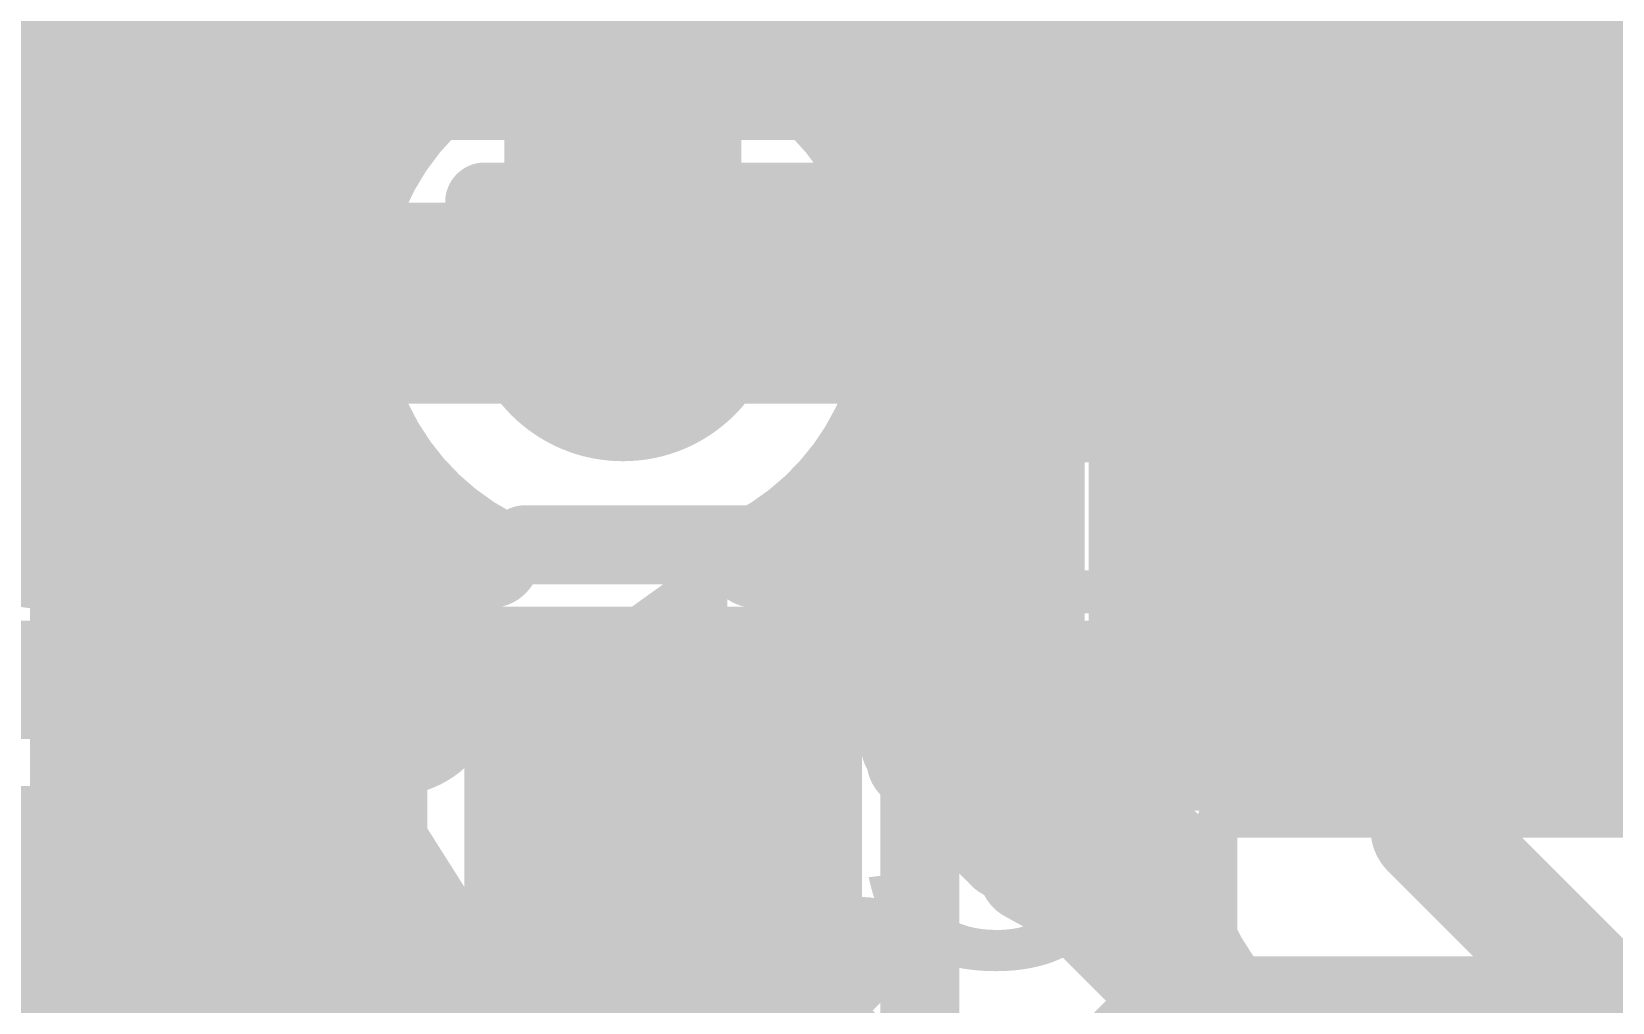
# Model space of a CAD drawing. Header units: inches. Extents: x 0 to 215, y 0 to 215.
# Drawn here: x 0.2835 to 0.3623, y 0.7862 to 0.8345 of the extents above; entities that cross this region are included whole.
import ezdxf

# ---------------------------------------------------------------- set-up
doc = ezdxf.new("R2010")
doc.units = ezdxf.units.IN
doc.header["$MEASUREMENT"] = 0
for name, color, linetype in [('BottomLayer', 5, 'Continuous'), ('BottomOverlay', 54, 'Continuous'), ('Mechanical15', 56, 'Continuous'), ('TopLayer', 1, 'Continuous'), ('TopOverlay', 2, 'Continuous'), ('TopPaste', 8, 'Continuous'), ('TopSolder', 216, 'Continuous'), ('ViaHoleLayer', 16, 'Continuous')]:
    doc.layers.add(name, color=color, linetype=linetype)
doc.styles.add('Arial', font='', dxfattribs={"height": 0.2})
doc.styles.get('Arial').set_extended_font_data('Arial')

# ---------------------------------------------------------------- blocks, each defined once
blk = doc.blocks.new('QFN40P400X400X85_HS_33N_6')
at = {"layer": 'Mechanical15'}
for points in [[(-0.102362, -0.102362, 0.001969, 0.001969, 0), (-0.102362, 0.102362, 0.001969, 0.001969, 0)], [(0.102362, -0.102362, 0.001969, 0.001969, 0), (-0.102362, -0.102362, 0.001969, 0.001969, 0)]]:
    blk.add_lwpolyline(points, format="xyseb", dxfattribs=at)
blk.add_lwpolyline([(-0.102854, -0.102362, 0.000984, 0.000984, 1), (-0.10187, -0.102362, 0.000984, 0.000984, 1)], format="xyseb", close=True, dxfattribs=at)
blk.add_lwpolyline([(-0.102854, -0.102362, 0.000984, 0.000984, 1), (-0.10187, -0.102362, 0.000984, 0.000984, 1)], format="xyseb", close=True, dxfattribs=at)
blk = doc.blocks.new('BF82192__10')
at = {"layer": 'BottomOverlay'}
blk.add_lwpolyline([(-0.294898, 0.071118, 0.01, 0.01, -1), (0.295654, 0.071118, 0.01, 0.01, 0)], format="xyseb", dxfattribs=at)
blk.add_lwpolyline([(-0.294898, 0.071118, 0.01, 0.01, -1), (0.295654, 0.071118, 0.01, 0.01, 0)], format="xyseb", dxfattribs=at)
blk = doc.blocks.new('R0201_32')
at = {"layer": 'TopLayer'}
for points in [[(-0.01673, 0.007874), (-0.004919, 0.007874), (-0.004919, -0.007874), (-0.01673, -0.007874)], [(0.004916, 0.007874), (0.016727, 0.007874), (0.016727, -0.007874), (0.004916, -0.007874)]]:
    blk.add_hatch(color=1, dxfattribs=at).paths.add_polyline_path(points)
at = {"layer": 'TopPaste'}
for points in [[(-0.01673, 0.007874), (-0.004919, 0.007874), (-0.004919, -0.007874), (-0.01673, -0.007874)], [(0.004916, 0.007874), (0.016727, 0.007874), (0.016727, -0.007874), (0.004916, -0.007874)]]:
    blk.add_hatch(color=8, dxfattribs=at).paths.add_polyline_path(points)
at = {"layer": 'TopSolder'}
for points in [[(-0.02073, 0.011874), (-0.000919, 0.011874), (-0.000919, -0.011874), (-0.02073, -0.011874)], [(0.000916, 0.011874), (0.020727, 0.011874), (0.020727, -0.011874), (0.000916, -0.011874)]]:
    blk.add_hatch(color=216, dxfattribs=at).paths.add_polyline_path(points)
at = {"layer": 'TopOverlay'}
for points in [[(-0.023622, 0.014961, 0.003937, 0.003937, 0), (-0.003937, 0.014961, 0.003937, 0.003937, 0)], [(-0.023622, -0.014961, 0.003937, 0.003937, 0), (-0.023622, 0.014961, 0.003937, 0.003937, 0)], [(0.003937, 0.014961, 0.003937, 0.003937, 0), (0.023622, 0.014961, 0.003937, 0.003937, 0)], [(0.023622, -0.014961, 0.003937, 0.003937, 0), (0.023622, 0.014961, 0.003937, 0.003937, 0)], [(-0.023622, -0.014961, 0.003937, 0.003937, 0), (-0.003937, -0.014961, 0.003937, 0.003937, 0)], [(0.003937, -0.014961, 0.003937, 0.003937, 0), (0.023622, -0.014961, 0.003937, 0.003937, 0)]]:
    blk.add_lwpolyline(points, format="xyseb", dxfattribs=at)
for points in [[(-0.024606, 0.014961, 0.001969, 0.001969, 1), (-0.022638, 0.014961, 0.001969, 0.001969, 1)], [(-0.024606, 0.014961, 0.001969, 0.001969, 1), (-0.022638, 0.014961, 0.001969, 0.001969, 1)], [(-0.004921, 0.014961, 0.001969, 0.001969, 1), (-0.002953, 0.014961, 0.001969, 0.001969, 1)], [(0.002953, 0.014961, 0.001969, 0.001969, 1), (0.004921, 0.014961, 0.001969, 0.001969, 1)], [(0.022638, 0.014961, 0.001969, 0.001969, 1), (0.024606, 0.014961, 0.001969, 0.001969, 1)], [(0.022638, 0.014961, 0.001969, 0.001969, 1), (0.024606, 0.014961, 0.001969, 0.001969, 1)], [(-0.024606, -0.014961, 0.001969, 0.001969, 1), (-0.022638, -0.014961, 0.001969, 0.001969, 1)], [(-0.024606, -0.014961, 0.001969, 0.001969, 1), (-0.022638, -0.014961, 0.001969, 0.001969, 1)], [(-0.004921, -0.014961, 0.001969, 0.001969, 1), (-0.002953, -0.014961, 0.001969, 0.001969, 1)], [(0.002953, -0.014961, 0.001969, 0.001969, 1), (0.004921, -0.014961, 0.001969, 0.001969, 1)], [(0.022638, -0.014961, 0.001969, 0.001969, 1), (0.024606, -0.014961, 0.001969, 0.001969, 1)], [(0.022638, -0.014961, 0.001969, 0.001969, 1), (0.024606, -0.014961, 0.001969, 0.001969, 1)]]:
    blk.add_lwpolyline(points, format="xyseb", close=True, dxfattribs=at)
blk = doc.blocks.new('C0402_64')
at = {"layer": 'TopLayer'}
for points in [[(-0.02953, 0.012795), (-0.00591, 0.012795), (-0.00591, -0.012795), (-0.02953, -0.012795)], [(0.00591, 0.012795), (0.02953, 0.012795), (0.02953, -0.012795), (0.00591, -0.012795)]]:
    blk.add_hatch(color=1, dxfattribs=at).paths.add_polyline_path(points)
at = {"layer": 'TopPaste'}
for points in [[(-0.02953, 0.012795), (-0.00591, 0.012795), (-0.00591, -0.012795), (-0.02953, -0.012795)], [(0.00591, 0.012795), (0.02953, 0.012795), (0.02953, -0.012795), (0.00591, -0.012795)]]:
    blk.add_hatch(color=8, dxfattribs=at).paths.add_polyline_path(points)
at = {"layer": 'TopSolder'}
for points in [[(-0.03153, 0.014795), (-0.00391, 0.014795), (-0.00391, -0.014795), (-0.03153, -0.014795)], [(0.00391, 0.014795), (0.03153, 0.014795), (0.03153, -0.014795), (0.00391, -0.014795)]]:
    blk.add_hatch(color=216, dxfattribs=at).paths.add_polyline_path(points)
at = {"layer": 'TopOverlay'}
for points in [[(-0.032, -0.017, 0.004, 0.004, 0), (-0.032, 0.017, 0.004, 0.004, 0)], [(-0.007, 0.017, 0.004, 0.004, 0), (-0.032, 0.017, 0.004, 0.004, 0)], [(0.011, 0.017, 0.004, 0.004, 0), (0.008, 0.017, 0.004, 0.004, 0)], [(0.032, 0.017, 0.004, 0.004, 0), (0.011, 0.017, 0.004, 0.004, 0)], [(0.032, -0.017, 0.004, 0.004, 0), (0.032, 0.017, 0.004, 0.004, 0)], [(-0.011, -0.017, 0.004, 0.004, 0), (-0.032, -0.017, 0.004, 0.004, 0)], [(-0.007, -0.017, 0.004, 0.004, 0), (-0.011, -0.017, 0.004, 0.004, 0)], [(0.032, -0.017, 0.004, 0.004, 0), (0.008, -0.017, 0.004, 0.004, 0)]]:
    blk.add_lwpolyline(points, format="xyseb", dxfattribs=at)
for points in [[(-0.033, 0.017, 0.002, 0.002, 1), (-0.031, 0.017, 0.002, 0.002, 1)], [(-0.033, 0.017, 0.002, 0.002, 1), (-0.031, 0.017, 0.002, 0.002, 1)], [(-0.008, 0.017, 0.002, 0.002, 1), (-0.006, 0.017, 0.002, 0.002, 1)], [(0.007, 0.017, 0.002, 0.002, 1), (0.009, 0.017, 0.002, 0.002, 1)], [(0.01, 0.017, 0.002, 0.002, 1), (0.012, 0.017, 0.002, 0.002, 1)], [(0.01, 0.017, 0.002, 0.002, 1), (0.012, 0.017, 0.002, 0.002, 1)], [(0.031, 0.017, 0.002, 0.002, 1), (0.033, 0.017, 0.002, 0.002, 1)], [(0.031, 0.017, 0.002, 0.002, 1), (0.033, 0.017, 0.002, 0.002, 1)], [(-0.033, -0.017, 0.002, 0.002, 1), (-0.031, -0.017, 0.002, 0.002, 1)], [(-0.033, -0.017, 0.002, 0.002, 1), (-0.031, -0.017, 0.002, 0.002, 1)], [(-0.012, -0.017, 0.002, 0.002, 1), (-0.01, -0.017, 0.002, 0.002, 1)], [(-0.012, -0.017, 0.002, 0.002, 1), (-0.01, -0.017, 0.002, 0.002, 1)], [(-0.008, -0.017, 0.002, 0.002, 1), (-0.006, -0.017, 0.002, 0.002, 1)], [(0.007, -0.017, 0.002, 0.002, 1), (0.009, -0.017, 0.002, 0.002, 1)], [(0.031, -0.017, 0.002, 0.002, 1), (0.033, -0.017, 0.002, 0.002, 1)], [(0.031, -0.017, 0.002, 0.002, 1), (0.033, -0.017, 0.002, 0.002, 1)]]:
    blk.add_lwpolyline(points, format="xyseb", close=True, dxfattribs=at)
blk = doc.blocks.new('C0201_70')
at = {"layer": 'TopLayer'}
for points in [[(-0.016727, 0.007874), (-0.004916, 0.007874), (-0.004916, -0.007874), (-0.016727, -0.007874)], [(0.004919, 0.007874), (0.01673, 0.007874), (0.01673, -0.007874), (0.004919, -0.007874)]]:
    blk.add_hatch(color=1, dxfattribs=at).paths.add_polyline_path(points)
at = {"layer": 'TopPaste'}
for points in [[(-0.016727, 0.007874), (-0.004916, 0.007874), (-0.004916, -0.007874), (-0.016727, -0.007874)], [(0.004919, 0.007874), (0.01673, 0.007874), (0.01673, -0.007874), (0.004919, -0.007874)]]:
    blk.add_hatch(color=8, dxfattribs=at).paths.add_polyline_path(points)
at = {"layer": 'TopSolder'}
for points in [[(-0.020727, 0.011874), (-0.000916, 0.011874), (-0.000916, -0.011874), (-0.020727, -0.011874)], [(0.000919, 0.011874), (0.02073, 0.011874), (0.02073, -0.011874), (0.000919, -0.011874)]]:
    blk.add_hatch(color=216, dxfattribs=at).paths.add_polyline_path(points)
at = {"layer": 'TopOverlay'}
for points in [[(-0.023623, 0.011812, 0.003937, 0.003937, -0.414214), (-0.020474, 0.014961, 0.003937, 0.003937, 0)], [(-0.019685, 0.014961, 0.003937, 0.003937, 0), (-0.020474, 0.014961, 0.003937, 0.003937, 0)], [(-0.003935, 0.014961, 0.003937, 0.003937, 0), (-0.019685, 0.014961, 0.003937, 0.003937, 0)], [(0.019685, 0.014961, 0.003937, 0.003937, 0), (0.003938, 0.014961, 0.003937, 0.003937, 0)], [(0.020474, 0.014961, 0.003937, 0.003937, 0), (0.019685, 0.014961, 0.003937, 0.003937, 0)], [(0.020474, 0.014961, 0.003937, 0.003937, -0.414214), (0.023623, 0.011812, 0.003937, 0.003937, 0)], [(-0.023623, 0.011812, 0.003937, 0.003937, 0), (-0.023623, -0.011811, 0.003937, 0.003937, 0)], [(0.023623, 0.011812, 0.003937, 0.003937, 0), (0.023623, -0.011811, 0.003937, 0.003937, 0)], [(-0.020473, -0.014961, 0.003937, 0.003937, -0.414214), (-0.023623, -0.011811, 0.003937, 0.003937, 0)], [(0.023623, -0.011811, 0.003937, 0.003937, -0.414214), (0.020473, -0.014961, 0.003937, 0.003937, 0)], [(-0.019685, -0.014961, 0.003937, 0.003937, 0), (-0.020473, -0.014961, 0.003937, 0.003937, 0)], [(-0.003935, -0.014961, 0.003937, 0.003937, 0), (-0.019685, -0.014961, 0.003937, 0.003937, 0)], [(0.019685, -0.014961, 0.003937, 0.003937, 0), (0.003938, -0.014961, 0.003937, 0.003937, 0)], [(0.020473, -0.014961, 0.003937, 0.003937, 0), (0.019685, -0.014961, 0.003937, 0.003937, 0)]]:
    blk.add_lwpolyline(points, format="xyseb", dxfattribs=at)
for points in [[(-0.021458, 0.014961, 0.001969, 0.001969, 1), (-0.01949, 0.014961, 0.001969, 0.001969, 1)], [(-0.021458, 0.014961, 0.001969, 0.001969, 1), (-0.01949, 0.014961, 0.001969, 0.001969, 1)], [(-0.020669, 0.014961, 0.001969, 0.001969, 1), (-0.018701, 0.014961, 0.001969, 0.001969, 1)], [(-0.020669, 0.014961, 0.001969, 0.001969, 1), (-0.018701, 0.014961, 0.001969, 0.001969, 1)], [(-0.004919, 0.014961, 0.001969, 0.001969, 1), (-0.002951, 0.014961, 0.001969, 0.001969, 1)], [(0.002954, 0.014961, 0.001969, 0.001969, 1), (0.004922, 0.014961, 0.001969, 0.001969, 1)], [(0.018701, 0.014961, 0.001969, 0.001969, 1), (0.020669, 0.014961, 0.001969, 0.001969, 1)], [(0.018701, 0.014961, 0.001969, 0.001969, 1), (0.020669, 0.014961, 0.001969, 0.001969, 1)], [(0.01949, 0.014961, 0.001969, 0.001969, 1), (0.021458, 0.014961, 0.001969, 0.001969, 1)], [(0.01949, 0.014961, 0.001969, 0.001969, 1), (0.021458, 0.014961, 0.001969, 0.001969, 1)], [(-0.024607, 0.011812, 0.001969, 0.001969, 1), (-0.022639, 0.011812, 0.001969, 0.001969, 1)], [(-0.024607, 0.011812, 0.001969, 0.001969, 1), (-0.022639, 0.011812, 0.001969, 0.001969, 1)], [(0.022639, 0.011812, 0.001969, 0.001969, 1), (0.024607, 0.011812, 0.001969, 0.001969, 1)], [(0.022639, 0.011812, 0.001969, 0.001969, 1), (0.024607, 0.011812, 0.001969, 0.001969, 1)], [(-0.024607, -0.011811, 0.001969, 0.001969, 1), (-0.022639, -0.011811, 0.001969, 0.001969, 1)], [(-0.024607, -0.011811, 0.001969, 0.001969, 1), (-0.022639, -0.011811, 0.001969, 0.001969, 1)], [(0.022639, -0.011811, 0.001969, 0.001969, 1), (0.024607, -0.011811, 0.001969, 0.001969, 1)], [(0.022639, -0.011811, 0.001969, 0.001969, 1), (0.024607, -0.011811, 0.001969, 0.001969, 1)], [(-0.021457, -0.014961, 0.001969, 0.001969, 1), (-0.019489, -0.014961, 0.001969, 0.001969, 1)], [(-0.021457, -0.014961, 0.001969, 0.001969, 1), (-0.019489, -0.014961, 0.001969, 0.001969, 1)], [(-0.020669, -0.014961, 0.001969, 0.001969, 1), (-0.018701, -0.014961, 0.001969, 0.001969, 1)], [(-0.020669, -0.014961, 0.001969, 0.001969, 1), (-0.018701, -0.014961, 0.001969, 0.001969, 1)], [(-0.004919, -0.014961, 0.001969, 0.001969, 1), (-0.002951, -0.014961, 0.001969, 0.001969, 1)], [(0.002954, -0.014961, 0.001969, 0.001969, 1), (0.004922, -0.014961, 0.001969, 0.001969, 1)], [(0.018701, -0.014961, 0.001969, 0.001969, 1), (0.020669, -0.014961, 0.001969, 0.001969, 1)], [(0.018701, -0.014961, 0.001969, 0.001969, 1), (0.020669, -0.014961, 0.001969, 0.001969, 1)], [(0.019489, -0.014961, 0.001969, 0.001969, 1), (0.021457, -0.014961, 0.001969, 0.001969, 1)], [(0.019489, -0.014961, 0.001969, 0.001969, 1), (0.021457, -0.014961, 0.001969, 0.001969, 1)]]:
    blk.add_lwpolyline(points, format="xyseb", close=True, dxfattribs=at)

msp = doc.modelspace()

# ---------------------------------------------------------------- hatches: boundary and pattern name
at = {"layer": 'BottomLayer'}
h = msp.add_hatch(color=5, dxfattribs=at)
edge = h.paths.add_edge_path()
edge.add_arc((0.313, 0.821), 0.007874, 0, 360)
at = {"layer": 'TopLayer'}
h = msp.add_hatch(color=1, dxfattribs=at)
edge = h.paths.add_edge_path()
edge.add_arc((0.313, 0.821), 0.007874, 0, 360)
at = {"layer": 'ViaHoleLayer'}
h = msp.add_hatch(color=16, dxfattribs=at)
edge = h.paths.add_edge_path()
edge.add_arc((0.313, 0.821), 0.003937, 0, 360)

# ---------------------------------------------------------------- linework, layer by layer
at = {"layer": 'BottomLayer'}
for points in [[(0.35189, 0.856008, 0.011811, 0.011811, 0), (0.383898, 0.824, 0.011811, 0.011811, 0)], [(0.215288, 0.835266, 0.005, 0.005, 0), (0.311861, 0.835266, 0.005, 0.005, 0)], [(0.299762, 0.815563, 0.005, 0.005, -1.216651), (0.327311, 0.821, 0.005, 0.005, 0)], [(0.313, 0.821, 0.01, 0.01, 0), (0.313, 0.832811, 0.01, 0.01, 0)], [(0.314139, 0.835266, 0.005, 0.005, 0), (0.480295, 0.835266, 0.005, 0.005, 0)], [(0.211273, 0.83125, 0.005, 0.005, 0), (0.303013, 0.83125, 0.005, 0.005, 0)], [(0.322987, 0.83125, 0.005, 0.005, 0), (0.480295, 0.83125, 0.005, 0.005, 0)], [(0.208947, 0.827234, 0.005, 0.005, 0), (0.300118, 0.827234, 0.005, 0.005, 0)], [(0.325882, 0.827234, 0.005, 0.005, 0), (0.479387, 0.827234, 0.005, 0.005, 0)], [(0.206722, 0.823218, 0.005, 0.005, 0), (0.298862, 0.823218, 0.005, 0.005, 0)], [(0.301189, 0.821, 0.01, 0.01, 0), (0.313, 0.821, 0.01, 0.01, 0)], [(0.313, 0.821, 0.01, 0.01, 0), (0.324811, 0.821, 0.01, 0.01, 0)], [(0.327138, 0.823218, 0.005, 0.005, 0), (0.475372, 0.823218, 0.005, 0.005, 0)], [(0.327311, 0.821, 0.005, 0.005, -0.097738), (0.326238, 0.815563, 0.005, 0.005, 0)], [(0.202679, 0.819203, 0.005, 0.005, 0), (0.298802, 0.819203, 0.005, 0.005, 0)], [(0.327198, 0.819203, 0.005, 0.005, 0), (0.471356, 0.819203, 0.005, 0.005, 0)], [(0.243236, 0.815563, 0.005, 0.005, 0), (0.299762, 0.815563, 0.005, 0.005, 0)], [(0.326238, 0.815563, 0.005, 0.005, 0), (0.467716, 0.815563, 0.005, 0.005, 0)], [(0.243236, 0.802236, 0.005906, 0.005906, 0), (0.473236, 0.802236, 0.005906, 0.005906, 0)], [(0.248756, 0.78891, 0.005, 0.005, 0), (0.325063, 0.78891, 0.005, 0.005, 0)], [(0.297577, 0.761423, 0.005, 0.005, 0), (0.325063, 0.78891, 0.005, 0.005, 0)], [(0.246924, 0.787077, 0.005, 0.005, 0), (0.32323, 0.787077, 0.005, 0.005, 0)], [(0.307, 0.752, 0.005906, 0.005906, 0), (0.3405, 0.7855, 0.005906, 0.005906, 0)], [(0.3405, 0.7855, 0.005906, 0.005906, 0), (0.4785, 0.7855, 0.005906, 0.005906, 0)]]:
    msp.add_lwpolyline(points, format="xyseb", dxfattribs=at)
for points in [[(0.3105, 0.832811, 0.005, 0.005, 1), (0.3155, 0.832811, 0.005, 0.005, 1)], [(0.310611, 0.835266, 0.0025, 0.0025, 1), (0.313111, 0.835266, 0.0025, 0.0025, 1)], [(0.312889, 0.835266, 0.0025, 0.0025, 1), (0.315389, 0.835266, 0.0025, 0.0025, 1)], [(0.301763, 0.83125, 0.0025, 0.0025, 1), (0.304263, 0.83125, 0.0025, 0.0025, 1)], [(0.321737, 0.83125, 0.0025, 0.0025, 1), (0.324237, 0.83125, 0.0025, 0.0025, 1)], [(0.298868, 0.827234, 0.0025, 0.0025, 1), (0.301368, 0.827234, 0.0025, 0.0025, 1)], [(0.324632, 0.827234, 0.0025, 0.0025, 1), (0.327132, 0.827234, 0.0025, 0.0025, 1)], [(0.298689, 0.821, 0.005, 0.005, 1), (0.303689, 0.821, 0.005, 0.005, 1)], [(0.297612, 0.823218, 0.0025, 0.0025, 1), (0.300112, 0.823218, 0.0025, 0.0025, 1)], [(0.3105, 0.821, 0.005, 0.005, 1), (0.3155, 0.821, 0.005, 0.005, 1)], [(0.3105, 0.821, 0.005, 0.005, 1), (0.3155, 0.821, 0.005, 0.005, 1)], [(0.3105, 0.821, 0.005, 0.005, 1), (0.3155, 0.821, 0.005, 0.005, 1)], [(0.322311, 0.821, 0.005, 0.005, 1), (0.327311, 0.821, 0.005, 0.005, 1)], [(0.325888, 0.823218, 0.0025, 0.0025, 1), (0.328388, 0.823218, 0.0025, 0.0025, 1)], [(0.326061, 0.821, 0.0025, 0.0025, 1), (0.328561, 0.821, 0.0025, 0.0025, 1)], [(0.326061, 0.821, 0.0025, 0.0025, 1), (0.328561, 0.821, 0.0025, 0.0025, 1)], [(0.297552, 0.819203, 0.0025, 0.0025, 1), (0.300052, 0.819203, 0.0025, 0.0025, 1)], [(0.325948, 0.819203, 0.0025, 0.0025, 1), (0.328448, 0.819203, 0.0025, 0.0025, 1)], [(0.298512, 0.815563, 0.0025, 0.0025, 1), (0.301012, 0.815563, 0.0025, 0.0025, 1)], [(0.298512, 0.815563, 0.0025, 0.0025, 1), (0.301012, 0.815563, 0.0025, 0.0025, 1)], [(0.324988, 0.815563, 0.0025, 0.0025, 1), (0.327488, 0.815563, 0.0025, 0.0025, 1)], [(0.324988, 0.815563, 0.0025, 0.0025, 1), (0.327488, 0.815563, 0.0025, 0.0025, 1)], [(0.323813, 0.78891, 0.0025, 0.0025, 1), (0.326313, 0.78891, 0.0025, 0.0025, 1)], [(0.323813, 0.78891, 0.0025, 0.0025, 1), (0.326313, 0.78891, 0.0025, 0.0025, 1)], [(0.32198, 0.787077, 0.0025, 0.0025, 1), (0.32448, 0.787077, 0.0025, 0.0025, 1)], [(0.339024, 0.7855, 0.002953, 0.002953, 1), (0.341976, 0.7855, 0.002953, 0.002953, 1)], [(0.339024, 0.7855, 0.002953, 0.002953, 1), (0.341976, 0.7855, 0.002953, 0.002953, 1)]]:
    msp.add_lwpolyline(points, format="xyseb", close=True, dxfattribs=at)
at = {"layer": 'TopLayer'}
for points in [[(0.331768, 0.830247, 0.005, 0.005, 0), (0.331768, 0.865687, 0.005, 0.005, 0)], [(0.325342, 0.828243, 0.005, 0.005, 0), (0.325342, 0.855311, 0.005, 0.005, 0)], [(0.313, 0.821, 0.011811, 0.011811, 0), (0.313, 0.841, 0.011811, 0.011811, 0)], [(0.325342, 0.835266, 0.005, 0.005, 0), (0.331768, 0.835266, 0.005, 0.005, 0)], [(0.260012, 0.831835, 0.005, 0.005, 0), (0.283536, 0.808311, 0.005, 0.005, 0)], [(0.325342, 0.83125, 0.005, 0.005, 0), (0.331768, 0.83125, 0.005, 0.005, 0)], [(0.331768, 0.79411, 0.005, 0.005, 0), (0.331768, 0.829193, 0.005, 0.005, 0)], [(0.325342, 0.828243, 0.005, 0.005, -0.133461), (0.327311, 0.821, 0.005, 0.005, 0)], [(0.325882, 0.827234, 0.005, 0.005, 0), (0.331768, 0.827234, 0.005, 0.005, 0)], [(0.279012, 0.826689, 0.005, 0.005, 0), (0.284432, 0.826689, 0.005, 0.005, 0)], [(0.298848, 0.826689, 0.005, 0.005, -0.233434), (0.284432, 0.826689, 0.005, 0.005, 0)], [(0.306382, 0.808311, 0.005, 0.005, -0.393307), (0.299868, 0.826689, 0.005, 0.005, 0)], [(0.268628, 0.823218, 0.005, 0.005, 0), (0.298862, 0.823218, 0.005, 0.005, 0)], [(0.301189, 0.821, 0.01, 0.01, 0), (0.313, 0.821, 0.01, 0.01, 0)], [(0.313, 0.821, 0.01, 0.01, 0), (0.324811, 0.821, 0.01, 0.01, 0)], [(0.327138, 0.823218, 0.005, 0.005, 0), (0.331768, 0.823218, 0.005, 0.005, 0)], [(0.327311, 0.821, 0.005, 0.005, -0.279471), (0.319618, 0.808311, 0.005, 0.005, 0)], [(0.272644, 0.819203, 0.005, 0.005, 0), (0.298802, 0.819203, 0.005, 0.005, 0)], [(0.327198, 0.819203, 0.005, 0.005, 0), (0.331768, 0.819203, 0.005, 0.005, 0)], [(0.27666, 0.815187, 0.005, 0.005, 0), (0.299923, 0.815187, 0.005, 0.005, 0)], [(0.326077, 0.815187, 0.005, 0.005, 0), (0.331768, 0.815187, 0.005, 0.005, 0)], [(0.351, 0.812, 0.005906, 0.005906, 0), (0.353209, 0.809791, 0.005906, 0.005906, 0)], [(0.280675, 0.811171, 0.005, 0.005, 0), (0.302598, 0.811171, 0.005, 0.005, 0)], [(0.323402, 0.811171, 0.005, 0.005, 0), (0.331768, 0.811171, 0.005, 0.005, 0)], [(0.351, 0.812, 0.003937, 0.003937, 0), (0.36, 0.803, 0.003937, 0.003937, 0)], [(0.353209, 0.794791, 0.005906, 0.005906, 0), (0.353209, 0.809791, 0.005906, 0.005906, 0)], [(0.283536, 0.808311, 0.005, 0.005, 0), (0.302658, 0.808311, 0.005, 0.005, 0)], [(0.302658, 0.808311, 0.005, 0.005, 0), (0.305696, 0.808311, 0.005, 0.005, 0)], [(0.302658, 0.808311, 0.005, 0.005, 0), (0.305696, 0.808311, 0.005, 0.005, 0)], [(0.319618, 0.808311, 0.005, 0.005, 0), (0.327342, 0.808311, 0.005, 0.005, 0)], [(0.327342, 0.799026, 0.005, 0.005, 0), (0.327342, 0.808311, 0.005, 0.005, 0)], [(0.327342, 0.807156, 0.005, 0.005, 0), (0.331768, 0.807156, 0.005, 0.005, 0)], [(0.327342, 0.80314, 0.005, 0.005, 0), (0.331768, 0.80314, 0.005, 0.005, 0)], [(0.327342, 0.799124, 0.005, 0.005, 0), (0.331768, 0.799124, 0.005, 0.005, 0)], [(0.327632, 0.798246, 0.005, 0.005, 0), (0.331768, 0.79411, 0.005, 0.005, 0)], [(0.353209, 0.794791, 0.005906, 0.005906, 0), (0.368386, 0.779614, 0.005906, 0.005906, 0)], [(0.279, 0.794, 0.005906, 0.005906, 0), (0.293354, 0.794, 0.005906, 0.005906, 0)], [(0.293354, 0.792031, 0.005906, 0.005906, 0), (0.293354, 0.794, 0.005906, 0.005906, 0)], [(0.315, 0.792031, 0.005906, 0.005906, 0), (0.315, 0.794, 0.005906, 0.005906, 0)], [(0.332125, 0.793753, 0.005, 0.005, 0), (0.339923, 0.793753, 0.005, 0.005, 0)], [(0.343785, 0.785368, 0.005, 0.005, -0.178721), (0.339923, 0.793753, 0.005, 0.005, 0)], [(0.343785, 0.785368, 0.005, 0.005, -0.178721), (0.339923, 0.793753, 0.005, 0.005, 0)], [(0.315, 0.792031, 0.005906, 0.005906, 0), (0.326304, 0.780727, 0.005906, 0.005906, 0)], [(0.33323, 0.792648, 0.005, 0.005, -0.080668), (0.336696, 0.79015, 0.005, 0.005, 0)], [(0.33323, 0.792648, 0.005, 0.005, -0.080668), (0.336696, 0.79015, 0.005, 0.005, 0)], [(0.335649, 0.791093, 0.005, 0.005, 0), (0.340406, 0.791093, 0.005, 0.005, 0)], [(0.336696, 0.79015, 0.005, 0.005, 0), (0.343423, 0.783423, 0.005, 0.005, 0)], [(0.343785, 0.785368, 0.005, 0.005, 0), (0.358962, 0.770191, 0.005, 0.005, 0)]]:
    msp.add_lwpolyline(points, format="xyseb", dxfattribs=at)
for points in [[(0.324093, 0.835266, 0.0025, 0.0025, 1), (0.326593, 0.835266, 0.0025, 0.0025, 1)], [(0.330518, 0.835266, 0.0025, 0.0025, 1), (0.333018, 0.835266, 0.0025, 0.0025, 1)], [(0.324093, 0.83125, 0.0025, 0.0025, 1), (0.326593, 0.83125, 0.0025, 0.0025, 1)], [(0.330518, 0.83125, 0.0025, 0.0025, 1), (0.333018, 0.83125, 0.0025, 0.0025, 1)], [(0.330518, 0.830247, 0.0025, 0.0025, 1), (0.333018, 0.830247, 0.0025, 0.0025, 1)], [(0.330518, 0.829193, 0.0025, 0.0025, 1), (0.333018, 0.829193, 0.0025, 0.0025, 1)], [(0.324093, 0.828243, 0.0025, 0.0025, 1), (0.326593, 0.828243, 0.0025, 0.0025, 1)], [(0.324093, 0.828243, 0.0025, 0.0025, 1), (0.326593, 0.828243, 0.0025, 0.0025, 1)], [(0.324632, 0.827234, 0.0025, 0.0025, 1), (0.327132, 0.827234, 0.0025, 0.0025, 1)], [(0.330518, 0.827234, 0.0025, 0.0025, 1), (0.333018, 0.827234, 0.0025, 0.0025, 1)], [(0.283182, 0.826689, 0.0025, 0.0025, 1), (0.285682, 0.826689, 0.0025, 0.0025, 1)], [(0.283182, 0.826689, 0.0025, 0.0025, 1), (0.285682, 0.826689, 0.0025, 0.0025, 1)], [(0.297598, 0.826689, 0.0025, 0.0025, 1), (0.300098, 0.826689, 0.0025, 0.0025, 1)], [(0.298618, 0.826689, 0.0025, 0.0025, 1), (0.301118, 0.826689, 0.0025, 0.0025, 1)], [(0.310047, 0.821, 0.005906, 0.005906, 1), (0.315953, 0.821, 0.005906, 0.005906, 1)], [(0.298689, 0.821, 0.005, 0.005, 1), (0.303689, 0.821, 0.005, 0.005, 1)], [(0.297612, 0.823218, 0.0025, 0.0025, 1), (0.300112, 0.823218, 0.0025, 0.0025, 1)], [(0.3105, 0.821, 0.005, 0.005, 1), (0.3155, 0.821, 0.005, 0.005, 1)], [(0.3105, 0.821, 0.005, 0.005, 1), (0.3155, 0.821, 0.005, 0.005, 1)], [(0.322311, 0.821, 0.005, 0.005, 1), (0.327311, 0.821, 0.005, 0.005, 1)], [(0.325888, 0.823218, 0.0025, 0.0025, 1), (0.328388, 0.823218, 0.0025, 0.0025, 1)], [(0.330518, 0.823218, 0.0025, 0.0025, 1), (0.333018, 0.823218, 0.0025, 0.0025, 1)], [(0.326061, 0.821, 0.0025, 0.0025, 1), (0.328561, 0.821, 0.0025, 0.0025, 1)], [(0.326061, 0.821, 0.0025, 0.0025, 1), (0.328561, 0.821, 0.0025, 0.0025, 1)], [(0.297552, 0.819203, 0.0025, 0.0025, 1), (0.300052, 0.819203, 0.0025, 0.0025, 1)], [(0.325948, 0.819203, 0.0025, 0.0025, 1), (0.328448, 0.819203, 0.0025, 0.0025, 1)], [(0.330518, 0.819203, 0.0025, 0.0025, 1), (0.333018, 0.819203, 0.0025, 0.0025, 1)], [(0.298673, 0.815187, 0.0025, 0.0025, 1), (0.301173, 0.815187, 0.0025, 0.0025, 1)], [(0.324827, 0.815187, 0.0025, 0.0025, 1), (0.327327, 0.815187, 0.0025, 0.0025, 1)], [(0.330518, 0.815187, 0.0025, 0.0025, 1), (0.333018, 0.815187, 0.0025, 0.0025, 1)], [(0.349524, 0.812, 0.002953, 0.002953, 1), (0.352476, 0.812, 0.002953, 0.002953, 1)], [(0.301348, 0.811171, 0.0025, 0.0025, 1), (0.303848, 0.811171, 0.0025, 0.0025, 1)], [(0.322152, 0.811171, 0.0025, 0.0025, 1), (0.324652, 0.811171, 0.0025, 0.0025, 1)], [(0.330518, 0.811171, 0.0025, 0.0025, 1), (0.333018, 0.811171, 0.0025, 0.0025, 1)], [(0.350016, 0.812, 0.001969, 0.001969, 1), (0.351984, 0.812, 0.001969, 0.001969, 1)], [(0.351732, 0.809791, 0.002953, 0.002953, 1), (0.354685, 0.809791, 0.002953, 0.002953, 1)], [(0.351732, 0.809791, 0.002953, 0.002953, 1), (0.354685, 0.809791, 0.002953, 0.002953, 1)], [(0.282286, 0.808311, 0.0025, 0.0025, 1), (0.284786, 0.808311, 0.0025, 0.0025, 1)], [(0.282286, 0.808311, 0.0025, 0.0025, 1), (0.284786, 0.808311, 0.0025, 0.0025, 1)], [(0.301407, 0.808311, 0.0025, 0.0025, 1), (0.303907, 0.808311, 0.0025, 0.0025, 1)], [(0.301407, 0.808311, 0.0025, 0.0025, 1), (0.303907, 0.808311, 0.0025, 0.0025, 1)], [(0.301407, 0.808311, 0.0025, 0.0025, 1), (0.303907, 0.808311, 0.0025, 0.0025, 1)], [(0.304447, 0.808311, 0.0025, 0.0025, 1), (0.306947, 0.808311, 0.0025, 0.0025, 1)], [(0.304447, 0.808311, 0.0025, 0.0025, 1), (0.306947, 0.808311, 0.0025, 0.0025, 1)], [(0.305132, 0.808311, 0.0025, 0.0025, 1), (0.307632, 0.808311, 0.0025, 0.0025, 1)], [(0.318368, 0.808311, 0.0025, 0.0025, 1), (0.320868, 0.808311, 0.0025, 0.0025, 1)], [(0.318368, 0.808311, 0.0025, 0.0025, 1), (0.320868, 0.808311, 0.0025, 0.0025, 1)], [(0.326093, 0.808311, 0.0025, 0.0025, 1), (0.328593, 0.808311, 0.0025, 0.0025, 1)], [(0.326093, 0.808311, 0.0025, 0.0025, 1), (0.328593, 0.808311, 0.0025, 0.0025, 1)], [(0.326093, 0.807156, 0.0025, 0.0025, 1), (0.328593, 0.807156, 0.0025, 0.0025, 1)], [(0.330518, 0.807156, 0.0025, 0.0025, 1), (0.333018, 0.807156, 0.0025, 0.0025, 1)], [(0.326093, 0.80314, 0.0025, 0.0025, 1), (0.328593, 0.80314, 0.0025, 0.0025, 1)], [(0.330518, 0.80314, 0.0025, 0.0025, 1), (0.333018, 0.80314, 0.0025, 0.0025, 1)], [(0.359016, 0.803, 0.001969, 0.001969, 1), (0.360984, 0.803, 0.001969, 0.001969, 1)], [(0.326093, 0.799124, 0.0025, 0.0025, 1), (0.328593, 0.799124, 0.0025, 0.0025, 1)], [(0.326093, 0.799026, 0.0025, 0.0025, 1), (0.328593, 0.799026, 0.0025, 0.0025, 1)], [(0.330518, 0.799124, 0.0025, 0.0025, 1), (0.333018, 0.799124, 0.0025, 0.0025, 1)], [(0.326382, 0.798246, 0.0025, 0.0025, 1), (0.328882, 0.798246, 0.0025, 0.0025, 1)], [(0.351732, 0.794791, 0.002953, 0.002953, 1), (0.354685, 0.794791, 0.002953, 0.002953, 1)], [(0.351732, 0.794791, 0.002953, 0.002953, 1), (0.354685, 0.794791, 0.002953, 0.002953, 1)], [(0.291878, 0.794, 0.002953, 0.002953, 1), (0.29483, 0.794, 0.002953, 0.002953, 1)], [(0.291878, 0.794, 0.002953, 0.002953, 1), (0.29483, 0.794, 0.002953, 0.002953, 1)], [(0.313524, 0.794, 0.002953, 0.002953, 1), (0.316476, 0.794, 0.002953, 0.002953, 1)], [(0.330518, 0.79411, 0.0025, 0.0025, 1), (0.333018, 0.79411, 0.0025, 0.0025, 1)], [(0.330518, 0.79411, 0.0025, 0.0025, 1), (0.333018, 0.79411, 0.0025, 0.0025, 1)], [(0.330875, 0.793753, 0.0025, 0.0025, 1), (0.333375, 0.793753, 0.0025, 0.0025, 1)], [(0.338673, 0.793753, 0.0025, 0.0025, 1), (0.341173, 0.793753, 0.0025, 0.0025, 1)], [(0.338673, 0.793753, 0.0025, 0.0025, 1), (0.341173, 0.793753, 0.0025, 0.0025, 1)], [(0.338673, 0.793753, 0.0025, 0.0025, 1), (0.341173, 0.793753, 0.0025, 0.0025, 1)], [(0.291878, 0.792031, 0.002953, 0.002953, 1), (0.29483, 0.792031, 0.002953, 0.002953, 1)], [(0.313524, 0.792031, 0.002953, 0.002953, 1), (0.316476, 0.792031, 0.002953, 0.002953, 1)], [(0.313524, 0.792031, 0.002953, 0.002953, 1), (0.316476, 0.792031, 0.002953, 0.002953, 1)], [(0.33198, 0.792648, 0.0025, 0.0025, 1), (0.33448, 0.792648, 0.0025, 0.0025, 1)], [(0.33198, 0.792648, 0.0025, 0.0025, 1), (0.33448, 0.792648, 0.0025, 0.0025, 1)], [(0.334398, 0.791093, 0.0025, 0.0025, 1), (0.336898, 0.791093, 0.0025, 0.0025, 1)], [(0.339155, 0.791093, 0.0025, 0.0025, 1), (0.341656, 0.791093, 0.0025, 0.0025, 1)], [(0.335446, 0.79015, 0.0025, 0.0025, 1), (0.337946, 0.79015, 0.0025, 0.0025, 1)], [(0.335446, 0.79015, 0.0025, 0.0025, 1), (0.337946, 0.79015, 0.0025, 0.0025, 1)], [(0.335446, 0.79015, 0.0025, 0.0025, 1), (0.337946, 0.79015, 0.0025, 0.0025, 1)], [(0.342535, 0.785368, 0.0025, 0.0025, 1), (0.345035, 0.785368, 0.0025, 0.0025, 1)], [(0.342535, 0.785368, 0.0025, 0.0025, 1), (0.345035, 0.785368, 0.0025, 0.0025, 1)], [(0.342535, 0.785368, 0.0025, 0.0025, 1), (0.345035, 0.785368, 0.0025, 0.0025, 1)]]:
    msp.add_lwpolyline(points, format="xyseb", close=True, dxfattribs=at)

# ---------------------------------------------------------------- block references
for name, p in [('BF82192__10', (0.446378, 0.692622)), ('R0201_32', (0.304178, 0.794))]:
    msp.add_blockref(name, p)
for name, p, rotation in [('C0402_64', (0.351, 0.82972), 270), ('C0201_70', (0.302178, 0.841), 180), ('QFN40P400X400X85_HS_33N_6', (0.445, 0.693), 270)]:
    msp.add_blockref(name, p, dxfattribs=dict(rotation=rotation))

# ---------------------------------------------------------------- texts
at = {"layer": 'TopOverlay', "style": 'Arial'}
for s, p in [('C10', (0.336, 0.823)), ('R15', (0.289, 0.788))]:
    msp.add_text(s, height=0.019685, dxfattribs=at).set_placement(p)

doc.saveas('drawing.dxf')
